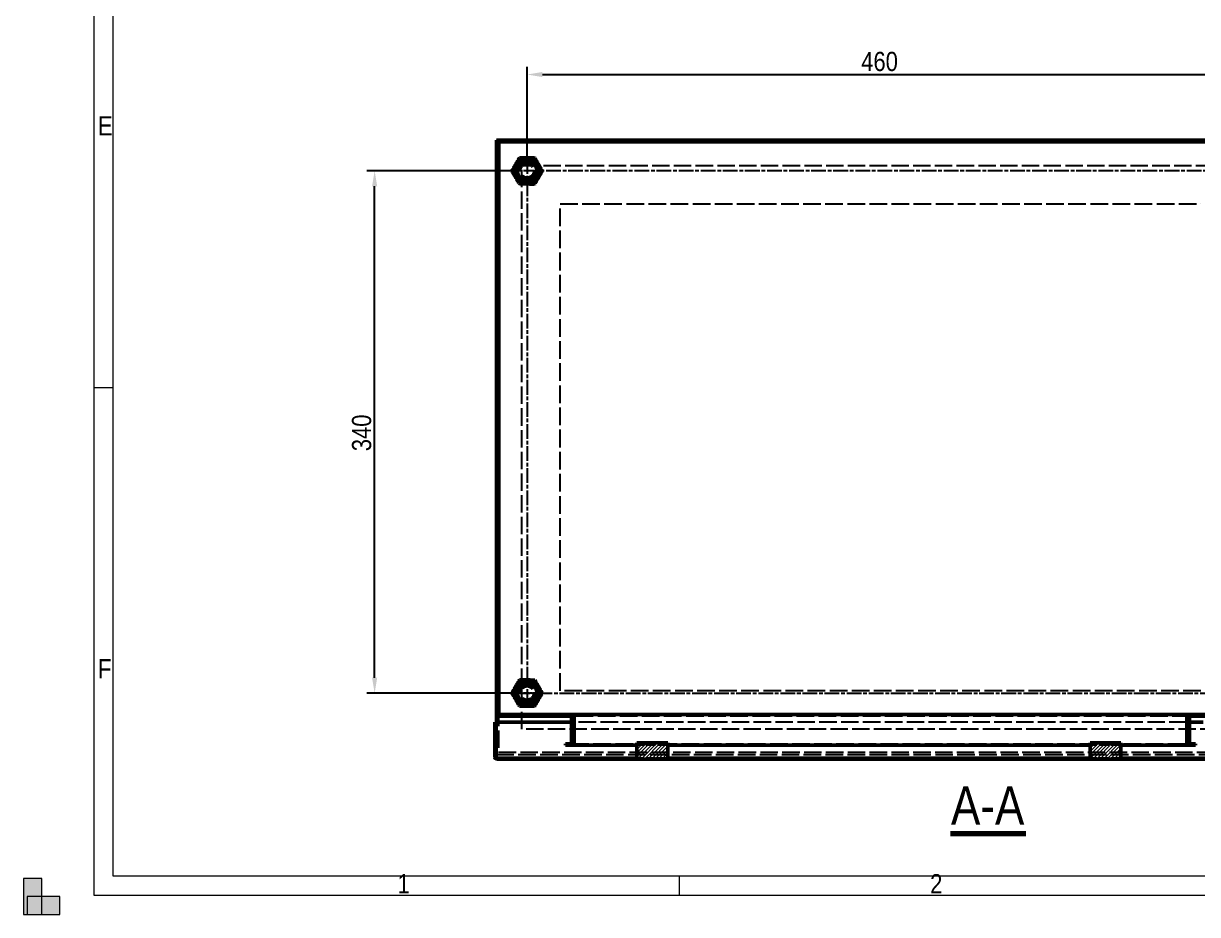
# Model space of a CAD drawing. Header units: millimetres. Extents: x 0 to 19094, y -1 to 2103.
# Drawn here: x 0 to 764, y 0 to 580 of the extents above; entities that cross this region are included whole.
import ezdxf

# ---------------------------------------------------------------- set-up
doc = ezdxf.new("R2010")
doc.units = ezdxf.units.MM
doc.header["$LTSCALE"] = 2.5
doc.linetypes.add('CHAIN', pattern=[0.7087, 0.4724, -0.0591, 0.1181, -0.0591])
doc.linetypes.add('DASHED', pattern=[0.2067, 0.1654, -0.0413])
for name, color, linetype, lineweight in [('Center Mark (ANSI)', 7, 'Continuous', 25), ('Centerline (ANSI)', 7, 'Continuous', 25), ('Co ban', 7, 'Continuous', 50), ('Dimension (ANSI)', 7, 'Continuous', 25), ('Hatch (ANSI)', 7, 'Continuous', 18), ('Symbol (ANSI)', 7, 'Continuous', 25)]:
    doc.layers.add(name, color=color, linetype=linetype, lineweight=lineweight)
for name, color, linetype, lineweight, true_color in [('Khung ban ve', 5, 'Continuous', 15, 0x0000ff), ('Manh', 7, 'DASHED', 25, 0x008000), ('Manh khung ten', 7, 'Continuous', 15, 0x994c4c), ('Net chu', 30, 'Continuous', 15, 0xff7f00), ('THIN', 5, 'Continuous', 15, 0x0000ff)]:
    doc.layers.add(name, color=color, linetype=linetype, lineweight=lineweight, true_color=true_color)
doc.styles.add('Linh_50', font='')
doc.styles.add('StandardAM_ANSI', font='')
doc.styles.add('Text Style95', font='')
doc.styles.get('Linh_50').set_extended_font_data('VNI-Helve-Condense')
doc.styles.get('StandardAM_ANSI').set_extended_font_data('VNI-Helve-Condense')
doc.styles.get('Text Style95').set_extended_font_data('VNI-Helve-Condense')
doc.dimstyles.new('Default - mm (ANSI)', dxfattribs={"dimscale": 2.5, "dimtxt": 5, "dimasz": 4, "dimexe": 2, "dimexo": 0.5, "dimgap": 0.8, "dimtad": 1, "dimtoh": 1, "dimdec": 0, "dimrnd": 1e-08, "dimzin": 4, "dimdsep": 46, "dimtxsty": 'StandardAM_ANSI', "dimcen": 0.09, "dimdle": 10, "dimclrd": 256, "dimclre": 256, "dimclrt": 256, "dimadec": 1, "dimazin": 1, "dimtfac": 0.61, "dimtofl": 0, "dimtmove": 0, "dimatfit": 3, "dimldrblk": 'DOT', "dimfxl": 1, "dimtolj": 1, "dimtzin": 4, "dimlwd": -1, "dimlwe": -1, "dimarcsym": 0})

# ---------------------------------------------------------------- blocks, each defined once
blk = doc.blocks.new('Borders A0_Khung chi tiet')
at = {"layer": 'THIN'}
for points in [[(0.07, 0), (4.88, 0), (4.88, 9.4), (0.07, 9.4)], [(1, 4.72), (1, 0), (9.51, 0), (9.51, 4.72)]]:
    blk.add_hatch(color=256, dxfattribs=at).paths.add_polyline_path(points)
at = {"layer": 'Khung ban ve'}
for p, q in [((23.43, 10), (23.43, 830.09)), ((1179, 10), (23.43, 10))]:
    blk.add_line(p, q, dxfattribs=at)
at = {"layer": 'Manh khung ten'}
for p, q in [((18.43, 5), (18.43, 835.09)), ((23.43, 137.19), (18.43, 137.19)), ((170.71, 9.88), (170.71, 4.88)), ((1184, 5), (18.43, 5))]:
    blk.add_line(p, q, dxfattribs=at)
at = {"layer": 'THIN'}
for p, q in [((4.88, 9.4), (0.07, 9.4)), ((0.07, 9.4), (0.07, 0)), ((4.88, 0), (4.88, 9.4)), ((1, 4.72), (1, 0)), ((9.51, 4.72), (1, 4.72)), ((9.51, 0), (9.51, 4.72)), ((0.07, 0), (4.88, 0)), ((1, 0), (9.51, 0))]:
    blk.add_line(p, q, dxfattribs=at)
at = {"layer": 'Net chu', "style": 'Linh_50'}
for s, p in [('E', (19.46, 202.96)), ('F', (19.46, 61.53)), ('1', (97.43, 5.53)), ('2', (236.09, 5.53))]:
    blk.add_text(s, height=5, dxfattribs=at).set_placement(p)
blk = doc.blocks.new('*D11')
at = {"layer": 'Defpoints', "color": 0, "transparency": 16777216}
for p in [(228.7, 484.24), (320.27, 484.24), (320.27, 144.24)]:
    blk.add_point(p, dxfattribs=at)
at = {"layer": 'Dimension (ANSI)', "transparency": 16777216}
for p, q in [((319.02, 484.24), (223.7, 484.24)), ((228.7, 154.24), (228.7, 474.24)), ((319.02, 144.24), (223.7, 144.24))]:
    blk.add_line(p, q, dxfattribs=at)
for points in [[(227.04, 474.24), (230.37, 474.24), (228.7, 484.24)], [(227.04, 154.24), (230.37, 154.24), (228.7, 144.24)]]:
    blk.add_solid(points, dxfattribs=at)
at = {"layer": 'Dimension (ANSI)', "color": 150, "true_color": 0x0080ff, "transparency": 16777216, "insert": (213.94, 301.72), "char_height": 12.5, "attachment_point": 1, "rotation": 90, "style": 'StandardAM_ANSI'}
blk.add_mtext('\\A1;340', dxfattribs=at)
blk = doc.blocks.new('_Dot')
at = {"color": 0, "linetype": 'ByBlock', "lineweight": -2}
blk.add_line((-0.5, 0), (-1, 0), dxfattribs=at)
at = {"color": 0, "linetype": 'ByBlock', "const_width": 0.5}
blk.add_lwpolyline([(-0.25, 0, 1), (0.25, 0, 1)], format="xyb", close=True, dxfattribs=at)
blk = doc.blocks.new('*D12')
at = {"layer": 'Defpoints', "color": 0, "transparency": 16777216}
for p in [(787.9, 547.03), (327.9, 491.86), (787.9, 493.99)]:
    blk.add_point(p, dxfattribs=at)
at = {"layer": 'Dimension (ANSI)', "transparency": 16777216}
for p, q in [((327.9, 493.11), (327.9, 552.03)), ((787.9, 495.24), (787.9, 552.03)), ((337.9, 547.03), (777.9, 547.03))]:
    blk.add_line(p, q, dxfattribs=at)
for points in [[(337.9, 548.69), (337.9, 545.36), (327.9, 547.03)], [(777.9, 548.69), (777.9, 545.36), (787.9, 547.03)]]:
    blk.add_solid(points, dxfattribs=at)
at = {"layer": 'Dimension (ANSI)', "color": 150, "true_color": 0x0080ff, "transparency": 16777216, "insert": (545.33, 561.79), "char_height": 12.5, "attachment_point": 1, "style": 'StandardAM_ANSI'}
blk.add_mtext('\\A1;460', dxfattribs=at)

msp = doc.modelspace()

# ---------------------------------------------------------------- hatches: boundary and pattern name
at = {"layer": 'Hatch (ANSI)'}
h = msp.add_hatch(dxfattribs=at)
h.set_pattern_fill('ANSI31', color=256, scale=12.7, angle=-90, style=0)
h.set_pattern_definition([(315, (0, 0), (1.122532, 1.122532), [])])
edge = h.paths.add_edge_path()
edge.add_line((762.899, 111.24), (759.899, 111.24))
edge.add_ellipse((759.899, 112.24), major_axis=(0, -1), ratio=1, start_angle=270, end_angle=360, ccw=False)
edge.add_line((758.899, 112.24), (758.899, 128.24))
edge.add_ellipse((759.899, 128.24), major_axis=(-1, 0), ratio=1, start_angle=270, end_angle=360, ccw=False)
edge.add_line((759.899, 129.24), (805.899, 129.24))
edge.add_ellipse((805.899, 131.24), major_axis=(0, -2), ratio=1, start_angle=0, end_angle=90)
edge.add_line((807.899, 131.24), (807.899, 502.24))
edge.add_ellipse((805.899, 502.24), major_axis=(2, 0), ratio=1, start_angle=0, end_angle=90)
edge.add_line((805.899, 504.24), (309.899, 504.24))
edge.add_ellipse((309.899, 502.24), major_axis=(0, 2), ratio=1, start_angle=0, end_angle=90)
edge.add_line((307.899, 502.24), (307.899, 131.24))
edge.add_ellipse((309.899, 131.24), major_axis=(-2, 0), ratio=1, start_angle=0, end_angle=90)
edge.add_line((309.899, 129.24), (355.899, 129.24))
edge.add_ellipse((355.899, 128.24), major_axis=(0, 1), ratio=1, start_angle=270, end_angle=360, ccw=False)
edge.add_line((356.899, 128.24), (356.899, 112.24))
edge.add_ellipse((355.899, 112.24), major_axis=(1, 0), ratio=1, start_angle=270, end_angle=360, ccw=False)
edge.add_line((355.899, 111.24), (352.899, 111.24))
edge.add_line((352.899, 111.24), (352.899, 110.24))
edge.add_line((352.899, 110.24), (355.899, 110.24))
edge.add_ellipse((355.899, 112.24), major_axis=(0, -2), ratio=1, start_angle=0, end_angle=90)
edge.add_line((357.899, 112.24), (357.899, 128.24))
edge.add_ellipse((355.899, 128.24), major_axis=(2, 0), ratio=1, start_angle=0, end_angle=90)
edge.add_line((355.899, 130.24), (309.899, 130.24))
edge.add_ellipse((309.899, 131.24), major_axis=(0, -1), ratio=1, start_angle=270, end_angle=360, ccw=False)
edge.add_line((308.899, 131.24), (308.899, 502.24))
edge.add_ellipse((309.899, 502.24), major_axis=(-1, 0), ratio=1, start_angle=270, end_angle=360, ccw=False)
edge.add_line((309.899, 503.24), (805.899, 503.24))
edge.add_ellipse((805.899, 502.24), major_axis=(0, 1), ratio=1, start_angle=270, end_angle=360, ccw=False)
edge.add_line((806.899, 502.24), (806.899, 131.24))
edge.add_ellipse((805.899, 131.24), major_axis=(1, 0), ratio=1, start_angle=270, end_angle=360, ccw=False)
edge.add_line((805.899, 130.24), (759.899, 130.24))
edge.add_ellipse((759.899, 128.24), major_axis=(0, 2), ratio=1, start_angle=0, end_angle=90)
edge.add_line((757.899, 128.24), (757.899, 112.24))
edge.add_ellipse((759.899, 112.24), major_axis=(-2, 0), ratio=1, start_angle=0, end_angle=90)
edge.add_line((759.899, 110.24), (762.899, 110.24))
edge.add_line((762.899, 110.24), (762.899, 111.24))
h = msp.add_hatch(dxfattribs=at)
h.set_pattern_fill('ANSI31', color=256, scale=12.7, style=0)
h.set_pattern_definition([(45, (0, 0), (-1.122532, 1.122532), [])])
edge = h.paths.add_edge_path()
edge.add_line((694.399, 101.74), (419.399, 101.74))
edge.add_line((419.399, 101.74), (419.399, 111.74))
edge.add_line((419.399, 111.74), (399.399, 111.74))
edge.add_line((399.399, 111.74), (399.399, 101.74))
edge.add_line((399.399, 101.74), (307.899, 101.74))
edge.add_ellipse((307.899, 102.24), major_axis=(0, -0.5), ratio=1, start_angle=270, end_angle=360, ccw=False)
edge.add_line((307.399, 102.24), (307.399, 125.24))
edge.add_line((307.399, 125.24), (306.899, 125.24))
edge.add_line((306.899, 125.24), (306.899, 102.24))
edge.add_ellipse((307.899, 102.24), major_axis=(-1, 0), ratio=1, start_angle=0, end_angle=90)
edge.add_line((307.899, 101.24), (805.899, 101.24))
edge.add_ellipse((805.899, 102.24), major_axis=(0, -1), ratio=1, start_angle=0, end_angle=90)
edge.add_line((806.899, 102.24), (806.899, 125.24))
edge.add_line((806.899, 125.24), (806.399, 125.24))
edge.add_line((806.399, 125.24), (806.399, 102.24))
edge.add_ellipse((805.899, 102.24), major_axis=(0.5, 0), ratio=1, start_angle=270, end_angle=360, ccw=False)
edge.add_line((805.899, 101.74), (714.399, 101.74))
edge.add_line((714.399, 101.74), (714.399, 111.74))
edge.add_line((714.399, 111.74), (694.399, 111.74))
edge.add_line((694.399, 111.74), (694.399, 101.74))

# ---------------------------------------------------------------- linework, layer by layer
at = {"layer": 'Center Mark (ANSI)', "linetype": 'CHAIN', "ltscale": 3.388604}
for p, q in [((335.524, 484.24), (320.274, 484.24)), ((335.524, 144.24), (320.274, 144.24))]:
    msp.add_line(p, q, dxfattribs=at)
at = {"layer": 'Centerline (ANSI)', "linetype": 'CHAIN', "ltscale": 8.113447}
for p, q in [((327.899, 491.865), (327.899, 136.615)), ((795.524, 484.24), (320.274, 484.24)), ((320.274, 144.24), (795.524, 144.24))]:
    msp.add_line(p, q, dxfattribs=at)
at = {"layer": 'Co ban'}
for p, q in [((307.899, 504.24), (307.899, 502.24)), ((309.899, 504.24), (307.899, 504.24)), ((307.899, 502.24), (307.899, 131.24)), ((308.899, 131.24), (308.899, 502.24)), ((309.606, 502.24), (309.606, 131.24)), ((309.899, 502.24), (309.606, 502.24)), ((805.899, 504.24), (309.899, 504.24)), ((309.899, 503.24), (805.899, 503.24)), ((309.899, 503.24), (309.899, 502.24)), ((307.899, 131.24), (307.899, 125.24)), ((355.899, 130.24), (309.899, 130.24)), ((355.899, 130.24), (356.606, 130.24)), ((356.606, 130.111), (356.606, 130.24)), ((356.606, 130.24), (759.192, 130.24)), ((759.192, 130.24), (759.192, 130.111)), ((759.899, 130.24), (759.192, 130.24)), ((805.899, 130.24), (759.899, 130.24)), ((307.399, 125.24), (306.899, 125.24)), ((306.899, 125.24), (306.899, 102.24)), ((307.399, 102.24), (307.399, 125.24)), ((307.752, 102.24), (307.752, 125.24)), ((356.899, 125.24), (307.752, 125.24)), ((309.899, 129.24), (355.899, 129.24)), ((356.899, 128.24), (356.899, 112.24)), ((357.899, 112.24), (357.899, 128.24)), ((358.606, 125.24), (357.899, 125.24)), ((358.606, 112.24), (358.606, 128.24)), ((757.192, 128.24), (757.192, 112.24)), ((757.899, 125.24), (757.192, 125.24)), ((757.899, 128.24), (757.899, 112.24)), ((758.899, 112.24), (758.899, 128.24)), ((767.899, 125.24), (758.899, 125.24)), ((759.899, 129.24), (805.899, 129.24)), ((355.899, 111.24), (352.899, 111.24)), ((352.899, 111.24), (352.899, 110.24)), ((352.899, 110.24), (355.899, 110.24)), ((355.899, 110.24), (356.606, 110.24)), ((356.606, 110.369), (356.606, 110.24)), ((399.399, 110.24), (356.606, 110.24)), ((419.399, 111.74), (399.399, 111.74)), ((399.399, 111.74), (399.399, 101.74)), ((419.399, 101.74), (419.399, 111.74)), ((694.399, 110.24), (419.399, 110.24)), ((714.399, 111.74), (694.399, 111.74)), ((694.399, 111.74), (694.399, 101.74)), ((714.399, 101.74), (714.399, 111.74)), ((759.192, 110.24), (714.399, 110.24)), ((759.192, 110.369), (759.192, 110.24)), ((759.192, 110.24), (759.899, 110.24)), ((762.899, 111.24), (759.899, 111.24)), ((759.899, 110.24), (762.899, 110.24)), ((762.899, 110.24), (762.899, 111.24)), ((307.899, 102.24), (307.752, 102.24)), ((307.899, 101.74), (307.899, 102.24)), ((399.399, 101.74), (307.899, 101.74)), ((307.899, 101.24), (805.899, 101.24)), ((694.399, 101.74), (419.399, 101.74)), ((805.899, 101.74), (714.399, 101.74))]:
    msp.add_line(p, q, dxfattribs=at)
for centre in [(327.899, 484.24), (327.899, 144.24)]:
    msp.add_circle(centre, 6.375, dxfattribs=at)
for centre, radius, start, end in [((309.899, 502.24), 2, 90, 180), ((309.899, 502.24), 1, 90, 180), ((327.899, 484.24), 8.5, 89.798161, 149.798161), ((327.899, 484.24), 8.5, 29.798161, 89.798161), ((327.899, 484.24), 8.5, 149.798161, 209.798161), ((327.899, 484.24), 8.5, 329.798161, 29.798161), ((327.899, 484.24), 8.5, 209.798161, 269.798161), ((327.899, 484.24), 8.5, 269.798161, 329.798161), ((327.899, 144.24), 8.5, 149.798161, 209.798161), ((327.899, 144.24), 8.5, 89.798161, 149.798161), ((327.899, 144.24), 8.5, 29.798161, 89.798161), ((327.899, 144.24), 8.5, 329.798161, 29.798161), ((327.899, 144.24), 8.5, 209.798161, 269.798161), ((327.899, 144.24), 8.5, 269.798161, 329.798161), ((309.899, 131.24), 2, 180, 270), ((309.899, 131.24), 1, 180, 270), ((310.606, 131.24), 1, 180, 270), ((355.899, 128.24), 2, 0, 90), ((356.606, 128.24), 2, 0, 90), ((759.192, 128.24), 2, 90, 180), ((759.899, 128.24), 2, 90, 180), ((355.899, 128.24), 1, 0, 90), ((759.899, 128.24), 1, 90, 180), ((355.899, 112.24), 1, 270, 0), ((355.899, 112.24), 2, 270, 0), ((356.606, 112.24), 2, 270, 0), ((759.192, 112.24), 2, 180, 270), ((759.899, 112.24), 2, 180, 270), ((759.899, 112.24), 1, 180, 270), ((307.899, 102.24), 1, 180, 270), ((307.899, 102.24), 0.5, 180, 270)]:
    msp.add_arc(centre, radius, start, end, dxfattribs=at)
for points in [[(320.553, 488.516), (321.698, 490.484), (323.021, 492.757)], [(323.021, 492.757), (325.651, 492.748), (327.929, 492.74)], [(327.929, 492.74), (330.206, 492.732), (332.836, 492.723)], [(332.836, 492.723), (334.143, 490.44), (335.275, 488.464)], [(318.084, 484.274), (319.407, 486.547), (320.553, 488.516)], [(320.523, 480.016), (319.391, 481.992), (318.084, 484.274)], [(337.714, 484.205), (336.391, 481.932), (335.245, 479.964)], [(335.275, 488.464), (336.407, 486.487), (337.714, 484.205)], [(322.961, 475.757), (321.655, 478.039), (320.523, 480.016)], [(327.869, 475.74), (325.591, 475.748), (322.961, 475.757)], [(332.776, 475.723), (330.146, 475.732), (327.869, 475.74)], [(335.245, 479.964), (334.099, 477.996), (332.776, 475.723)], [(318.084, 144.274), (319.407, 146.547), (320.553, 148.516)], [(320.553, 148.516), (321.698, 150.484), (323.021, 152.757)], [(323.021, 152.757), (325.651, 152.748), (327.929, 152.74)], [(327.929, 152.74), (330.206, 152.732), (332.836, 152.723)], [(332.836, 152.723), (334.143, 150.44), (335.275, 148.464)], [(335.275, 148.464), (336.407, 146.487), (337.714, 144.205)], [(320.523, 140.016), (319.391, 141.992), (318.084, 144.274)], [(322.961, 135.757), (321.655, 138.039), (320.523, 140.016)], [(335.245, 139.964), (334.099, 137.996), (332.776, 135.723)], [(337.714, 144.205), (336.391, 141.932), (335.245, 139.964)], [(327.869, 135.74), (325.591, 135.748), (322.961, 135.757)], [(332.776, 135.723), (330.146, 135.732), (327.869, 135.74)]]:
    msp.add_rational_spline(points, [1, 1.0379548493, 1], degree=2, dxfattribs=at)
for points in [[(309.606, 131.24), (309.606, 130.896), (309.654, 130.556), (309.739, 130.257)], [(358.606, 128.24), (358.606, 128.567), (358.253, 128.886), (357.716, 129.07)], [(757.192, 128.24), (757.192, 128.567), (757.545, 128.886), (758.082, 129.07)]]:
    msp.add_open_spline(points, degree=3, dxfattribs=at)
for points in [[(357.713, 111.413), (358.038, 111.522), (358.303, 111.676), (358.453, 111.857), (358.554, 111.978), (358.606, 112.109), (358.606, 112.24)], [(758.085, 111.413), (757.76, 111.522), (757.495, 111.676), (757.345, 111.857), (757.244, 111.978), (757.192, 112.109), (757.192, 112.24)]]:
    msp.add_open_spline(points, degree=3, knots=[-0.98123337, -0.98123337, -0.98123337, -0.98123337, -0.39339711, -0.39339711, -0.39339711, 0, 0, 0, 0], dxfattribs=at)
at = {"layer": 'Manh', "ltscale": 0.761779}
for p, q in [((308.899, 502.24), (307.899, 502.24)), ((309.899, 503.24), (309.899, 504.24)), ((743.389, 503.24), (743.389, 504.24)), ((309.899, 130.24), (309.899, 129.24)), ((310.606, 130.24), (310.606, 129.24)), ((355.899, 130.24), (355.899, 129.24)), ((759.899, 129.24), (759.899, 130.24)), ((355.899, 129.24), (356.606, 129.24)), ((357.899, 125.24), (356.899, 125.24)), ((758.899, 125.24), (757.899, 125.24)), ((759.192, 129.24), (759.899, 129.24)), ((353.606, 111.24), (353.606, 110.24)), ((355.899, 111.24), (355.899, 110.24)), ((356.606, 111.24), (355.899, 111.24)), ((759.192, 111.24), (759.899, 111.24)), ((759.899, 111.24), (759.899, 110.24)), ((762.192, 111.24), (762.192, 110.24))]:
    msp.add_line(p, q, dxfattribs=at)
at = {"layer": 'Manh', "ltscale": 27.437971}
msp.add_line((309.399, 502.74), (309.399, 105.74), dxfattribs=at)
at = {"layer": 'Manh', "ltscale": 27.479439}
for p, q in [((806.399, 502.74), (309.399, 502.74)), ((309.399, 105.74), (806.399, 105.74))]:
    msp.add_line(p, q, dxfattribs=at)
at = {"layer": 'Manh', "ltscale": 27.315693}
msp.add_line((324.399, 120.74), (324.399, 487.74), dxfattribs=at)
at = {"layer": 'Manh', "ltscale": 27.385612}
for p, q in [((324.399, 487.74), (791.399, 487.74)), ((791.399, 120.74), (324.399, 120.74))]:
    msp.add_line(p, q, dxfattribs=at)
at = {"layer": 'Manh', "ltscale": 27.884066}
msp.add_line((349.399, 145.74), (349.399, 462.74), dxfattribs=at)
at = {"layer": 'Manh', "ltscale": 27.826435}
for p, q in [((349.399, 462.74), (766.399, 462.74)), ((766.399, 145.74), (349.399, 145.74))]:
    msp.add_line(p, q, dxfattribs=at)
at = {"layer": 'Manh', "ltscale": 0.663366}
for p, q in [((356.606, 129.24), (356.606, 130.111)), ((759.192, 130.111), (759.192, 129.24)), ((356.606, 111.24), (356.606, 110.369)), ((759.192, 111.24), (759.192, 110.369))]:
    msp.add_line(p, q, dxfattribs=at)
at = {"layer": 'Manh', "ltscale": 15.999352}
msp.add_line((307.899, 125.24), (307.899, 104.24), dxfattribs=at)
at = {"layer": 'Manh', "ltscale": 27.824022}
for p, q in [((759.192, 129.24), (356.606, 129.24)), ((356.606, 111.24), (759.192, 111.24))]:
    msp.add_line(p, q, dxfattribs=at)
at = {"layer": 'Manh', "ltscale": 27.547569}
msp.add_line((757.192, 125.24), (358.606, 125.24), dxfattribs=at)
at = {"layer": 'Manh', "ltscale": 15.237473}
for p, q in [((419.399, 110.24), (399.399, 110.24)), ((714.399, 110.24), (694.399, 110.24)), ((419.399, 101.74), (399.399, 101.74)), ((714.399, 101.74), (694.399, 101.74))]:
    msp.add_line(p, q, dxfattribs=at)
at = {"layer": 'Manh', "ltscale": 0.380839}
for p, q in [((307.399, 102.24), (306.899, 102.24)), ((307.899, 101.74), (307.899, 101.24)), ((483.399, 101.74), (483.399, 101.24)), ((487.399, 101.74), (487.399, 101.24)), ((626.399, 101.74), (626.399, 101.24)), ((630.399, 101.74), (630.399, 101.24))]:
    msp.add_line(p, q, dxfattribs=at)
at = {"layer": 'Manh', "ltscale": 27.645311}
msp.add_line((307.899, 104.24), (807.899, 104.24), dxfattribs=at)
at = {"layer": 'Manh', "ltscale": 25.331339}
for centre in [(327.899, 484.24), (327.899, 144.24)]:
    msp.add_circle(centre, 6.25, dxfattribs=at)
at = {"layer": 'Manh', "ltscale": 30.397606}
for centre in [(327.899, 484.24), (327.899, 144.24)]:
    msp.add_circle(centre, 5, dxfattribs=at)
at = {"layer": 'Manh', "ltscale": 30.020676}
for centre in [(327.899, 484.24), (327.899, 144.24)]:
    msp.add_circle(centre, 4.938, dxfattribs=at)
at = {"layer": 'Manh', "ltscale": 25.461035}
for centre in [(327.899, 484.24), (327.899, 144.24)]:
    msp.add_circle(centre, 4.188, dxfattribs=at)
at = {"layer": 'Manh', "ltscale": 6.382599}
for centre, start, end in [((327.899, 484.24), 89.798161, 149.798161), ((327.899, 484.24), 29.798161, 89.798161), ((327.899, 484.24), 149.798161, 209.798161), ((327.899, 484.24), 329.798161, 29.798161), ((327.899, 484.24), 209.798161, 269.798161), ((327.899, 484.24), 269.798161, 329.798161), ((327.899, 144.24), 149.798161, 209.798161), ((327.899, 144.24), 89.798161, 149.798161), ((327.899, 144.24), 29.798161, 89.798161), ((327.899, 144.24), 329.798161, 29.798161), ((327.899, 144.24), 209.798161, 269.798161), ((327.899, 144.24), 269.798161, 329.798161)]:
    msp.add_arc(centre, 8, start, end, dxfattribs=at)
at = {"layer": 'Manh', "ltscale": 3.572805}
for points in [[(320.985, 488.264), (322.063, 490.117), (323.308, 492.256)], [(323.308, 492.256), (325.783, 492.247), (327.927, 492.24)], [(327.927, 492.24), (330.071, 492.232), (332.546, 492.224)], [(332.546, 492.224), (333.776, 490.076), (334.841, 488.215)], [(318.661, 484.272), (319.906, 486.412), (320.985, 488.264)], [(320.957, 480.264), (319.891, 482.124), (318.661, 484.272)], [(337.136, 484.207), (335.891, 482.068), (334.813, 480.215)], [(334.841, 488.215), (335.906, 486.355), (337.136, 484.207)], [(323.252, 476.256), (322.022, 478.404), (320.957, 480.264)], [(327.871, 476.24), (325.727, 476.247), (323.252, 476.256)], [(332.489, 476.224), (330.014, 476.232), (327.871, 476.24)], [(334.813, 480.215), (333.735, 478.363), (332.489, 476.224)], [(318.661, 144.272), (319.906, 146.412), (320.985, 148.264)], [(320.985, 148.264), (322.063, 150.117), (323.308, 152.256)], [(323.308, 152.256), (325.783, 152.247), (327.927, 152.24)], [(327.927, 152.24), (330.071, 152.232), (332.546, 152.224)], [(332.546, 152.224), (333.776, 150.076), (334.841, 148.215)], [(334.841, 148.215), (335.906, 146.355), (337.136, 144.207)], [(320.957, 140.264), (319.891, 142.124), (318.661, 144.272)], [(323.252, 136.256), (322.022, 138.404), (320.957, 140.264)], [(334.813, 140.215), (333.735, 138.363), (332.489, 136.224)], [(337.136, 144.207), (335.891, 142.068), (334.813, 140.215)], [(327.871, 136.24), (325.727, 136.247), (323.252, 136.256)], [(332.489, 136.224), (330.014, 136.232), (327.871, 136.24)]]:
    msp.add_rational_spline(points, [1, 1.0379548493, 1], degree=2, dxfattribs=at)
at = {"layer": 'Manh', "ltscale": 1.739675}
msp.add_open_spline([(309.739, 130.257), (309.839, 129.908), (309.989, 129.616), (310.17, 129.44), (310.305, 129.309), (310.455, 129.24), (310.606, 129.24)], degree=3, knots=[0.5159198, 0.5159198, 0.5159198, 0.5159198, 1.1192119, 1.1192119, 1.1192119, 1.5707963, 1.5707963, 1.5707963, 1.5707963], dxfattribs=at)
at = {"layer": 'Manh', "ltscale": 0.957278}
for points in [[(357.716, 129.07), (357.608, 129.107), (357.493, 129.138), (357.373, 129.163), (357.13, 129.214), (356.868, 129.24), (356.606, 129.24)], [(758.082, 129.07), (758.19, 129.107), (758.304, 129.138), (758.425, 129.163), (758.667, 129.214), (758.929, 129.24), (759.192, 129.24)]]:
    msp.add_open_spline(points, degree=3, knots=[-2.16035928, -2.16035928, -2.16035928, -2.16035928, -1.96419344, -1.96419344, -1.96419344, -1.57079633, -1.57079633, -1.57079633, -1.57079633], dxfattribs=at)
at = {"layer": 'Manh', "ltscale": 0.954869}
for points in [[(356.606, 111.24), (356.999, 111.24), (357.386, 111.304), (357.713, 111.413)], [(759.192, 111.24), (758.799, 111.24), (758.412, 111.304), (758.085, 111.413)]]:
    msp.add_open_spline(points, degree=3, dxfattribs=at)
at = {"layer": 'Symbol (ANSI)', "lineweight": 90}
msp.add_line((603.413, 52.865), (652.385, 52.865), dxfattribs=at)

# ---------------------------------------------------------------- block references
at = {"xscale": 2.5, "yscale": 2.5, "zscale": 2.5}
msp.add_blockref('Borders A0_Khung chi tiet', (0, 0), dxfattribs=at)

# ---------------------------------------------------------------- texts
at = {"layer": 'Symbol (ANSI)', "insert": (603.773, 58.49), "char_height": 25, "attachment_point": 7, "style": 'Text Style95'}
msp.add_mtext('A-A', dxfattribs=at)

# ---------------------------------------------------------------- dimensions: what is measured, and where the dimension line sits
at = {"layer": 'Dimension (ANSI)'}
for base, p1, p2, angle, picture, middle in [((787.899, 547.027), (327.899, 491.865), (787.899, 493.99), 180, '*D12', (557.899, 547.027)), ((228.705, 484.24), (320.274, 144.24), (320.274, 484.24), 270, '*D11', (228.705, 314.24))]:
    dim = msp.add_linear_dim(base=base, p1=p1, p2=p2, angle=angle, dimstyle='Default - mm (ANSI)', override={"dimgap": 0.8, "dimtoh": 0, "dimdec": 0, "dimtol": 0, "dimlim": 0, "dimtp": 0, "dimtm": 0, "dimtdec": 2, "dimatfit": 1}, dxfattribs=at)
    dim.commit()
    dim.dimension.update_dxf_attribs({"geometry": picture, "text_midpoint": middle, "dimtype": 160})

doc.saveas('drawing.dxf')
